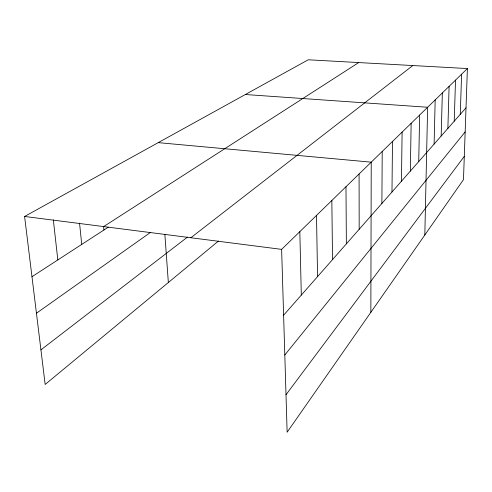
<?xml version="1.0" encoding="UTF-8"?>
<svg xmlns="http://www.w3.org/2000/svg" width="492" height="492" viewBox="0 0 492 492"><rect width="100%" height="100%" fill="white"/><g stroke="black" fill="none" stroke-linecap="round" stroke-linejoin="round"><path stroke-width="0.74" d="M370.851 312.303L371.226 162.163L158.227 142.643M381.884 203.467L382.216 151.468M391.983 191.985L392.481 141.475M401.454 181.216L402.105 132.108M410.353 171.093L411.134 123.32M418.735 161.56L419.633 115.054M424.824 234.998L427.634 107.262L245.354 94.519M434.104 144.076L435.192 99.907M441.176 136.044L442.339 92.951M447.874 128.424L449.104 86.371M454.227 121.198L455.518 80.128M460.266 114.329L461.607 74.2M467.4 68.56L463.476 179.642L287.131 432.216L281.627 249.37L467.4 68.56L308.232 59.784L24.6 216.462L45.166 384.449L218.491 241.025M286 394.756L464.3 156.333M284.807 354.996L465.161 131.905M283.607 315.224L466.016 107.797M190.841 237.747L412.8 65.553M40.928 349.855L187.544 237.046M36.445 313.232L150.577 232.341M31.974 276.707L108.301 227.163M103.658 226.584L358.723 62.57M24.6 216.462L281.627 249.37M53.327 219.862L57.822 259.93M79.544 223.104L81.734 244.407M103.566 226.222L103.923 230.004M164.857 234.297L168.344 282.519M299.831 231.652L301.307 295.095M316.51 215.422L317.555 276.615M331.842 200.496L332.524 259.598M345.987 186.726L346.356 243.866M359.08 173.99L359.178 229.284"/></g></svg>
